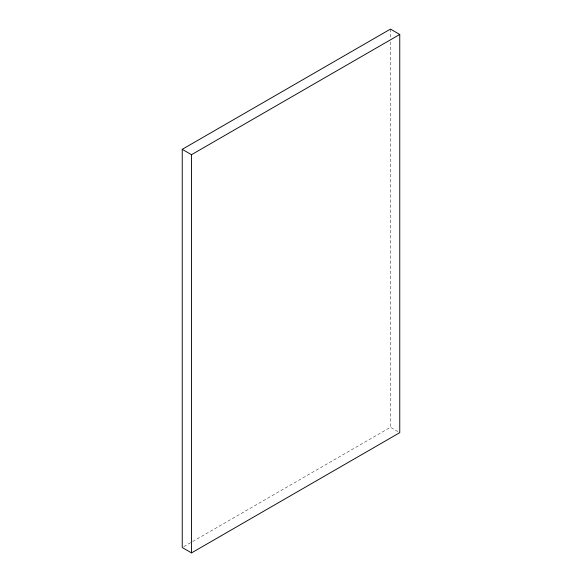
<?xml version="1.0" encoding="UTF-8"?>
<svg xmlns="http://www.w3.org/2000/svg" width="582" height="582" viewBox="0 0 582 582"><rect width="100%" height="100%" fill="white"/><g stroke="black" fill="none" stroke-linecap="round" stroke-linejoin="round"><path stroke-width="0.44" stroke-dasharray="2.91 2.18" d="M183.81 546.629L390.478 427.312L398.99 432.222M390.478 29.1L390.478 38.194M390.478 41.831L390.478 427.312"/><path stroke-width="0.87" d="M182.239 149.327L390.478 29.1L399.761 34.462L399.761 432.673L191.522 552.9L182.239 547.538L182.239 149.327L191.522 154.688L399.761 34.462M191.522 154.688L191.522 552.9"/></g></svg>
